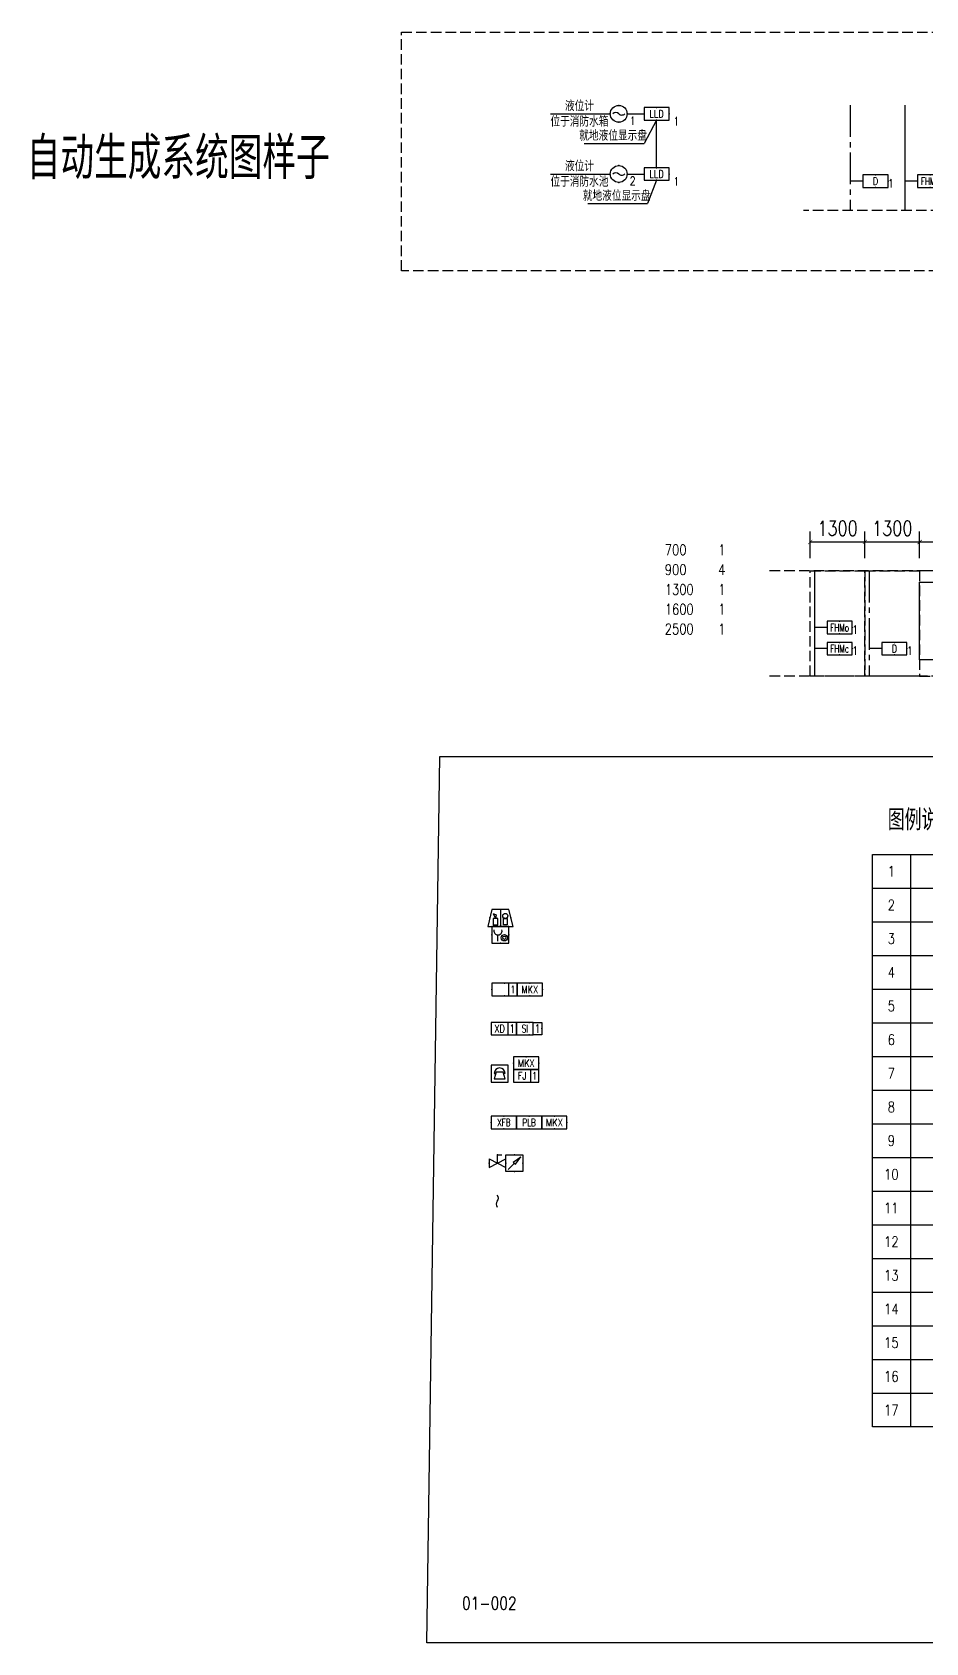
# Model space of a CAD drawing. Header units: millimetres. Extents: x -2817 to 60799, y 5022 to 43285.
# Drawn here: x -2817 to 18412, y 5022 to 43285 of the extents above; entities that cross this region are included whole.
import ezdxf
from ezdxf.enums import TextEntityAlignment as Align
from ezdxf.lldxf.tags import DXFTag

# ---------------------------------------------------------------- set-up
doc = ezdxf.new("R2010")
doc.units = ezdxf.units.MM
doc.header["$LTSCALE"] = 1000
doc.linetypes.add('CENTER2', pattern=[1.125, 0.75, -0.125, 0.125, -0.125])
doc.linetypes.add('DASH', pattern=[0.35, 0.25, -0.1])
for name, color, linetype in [('E-EQUIP', 4, 'Continuous'), ('E-SYST', 7, 'Continuous'), ('FA-防火分区', 3, 'Continuous')]:
    doc.layers.add(name, color=color, linetype=linetype)
doc.styles.add('E-TEXT', font='romans.shx', dxfattribs={"width": 0.8, "bigfont": 'hztxt.shx'})
doc.styles.get("Standard").update_dxf_attribs({"font": 'tjromans.shx', "width": 0.8, "bigfont": 'tj-hztxt.shx'})
tags = doc.linetypes.add('TJAD_FA_L', pattern='A,0.75,-0.05,["L",Standard,S=0.2,R=0,X=0,Y=-0.1],-0.175', length=0.975).pattern_tags.tags
tags[6] = DXFTag(74, 10)
doc.dimstyles.get("Standard").update_dxf_attribs({"dimscale": 100, "dimtxt": 3.5, "dimasz": 1, "dimexe": 2.5, "dimexo": 3, "dimgap": 1.5, "dimtad": 1, "dimdec": 0, "dimzin": 0, "dimdsep": 46, "dimtxsty": 'Standard', "dimblk": 'ARCHTICK', "dimcen": 0.09, "dimadec": 0, "dimazin": 0, "dimtfac": 1, "dimtdec": 0, "dimtix": 1, "dimtmove": 2, "dimatfit": 3, "dimfxl": 0, "dimtolj": 1, "dimtzin": 0, "dimarcsym": 0})

# ---------------------------------------------------------------- blocks, each defined once
blk = doc.blocks.new('E-ANNO-连续符号')
at = {"color": 6}
for centre, start, end in [((-0.71, 0.71), 315, 45), ((0.71, -0.71), 135, 225)]:
    blk.add_arc(centre, 1, start, end, dxfattribs=at)
blk = doc.blocks.new('FA-37-区域显示器')
blk.add_lwpolyline([(-3, 0), (3, 0), (3, 3), (-3, 3)], close=True)
for p in [(-3, 1.5), (0, 3), (0, 0), (3, 1.5)]:
    blk.add_point(p)
at = {"color": 6, "insert": (0, 1.5), "char_height": 1.8, "width": 6, "attachment_point": 5, "line_spacing_factor": 0.6, "style": 'E-TEXT'}
blk.add_mtext('D', dxfattribs=at)
blk = doc.blocks.new('FA-38-常闭防火门监控模块')
blk.add_lwpolyline([(-3, 0), (3, 0), (3, 3), (-3, 3)], close=True)
for p in [(-3, 1.5), (0, 3), (0, 0), (3, 1.5)]:
    blk.add_point(p)
at = {"color": 6, "insert": (0, 1.5), "char_height": 1.8, "width": 6, "attachment_point": 5, "line_spacing_factor": 0.6, "style": 'E-TEXT'}
blk.add_mtext('{\\W0.7;FHMc}', dxfattribs=at)
blk = doc.blocks.new('_ArchTick')
at = {"color": 0, "linetype": 'ByBlock', "const_width": 0.15}
blk.add_lwpolyline([(-0.5, -0.5), (0.5, 0.5)], dxfattribs=at)
blk = doc.blocks.new('*D64')
at = {"layer": 'Defpoints', "color": 0, "transparency": 16777216}
for p in [(-114710, 123118), (-116010, 122434), (-114710, 122434)]:
    blk.add_point(p, dxfattribs=at)
at = {"layer": 'E-EQUIP', "color": 0, "linetype": 'Continuous', "lineweight": -2, "transparency": 16777216}
for p, q in [((-116010, 122734), (-116010, 123368)), ((-114710, 122734), (-114710, 123368)), ((-116010, 123118), (-114710, 123118))]:
    blk.add_line(p, q, dxfattribs=at)
at = {"layer": 'E-EQUIP', "color": 0, "lineweight": -2, "transparency": 16777216, "xscale": 100, "yscale": 100, "zscale": 100, "rotation": 180}
blk.add_blockref('_ArchTick', (-116010, 123118), dxfattribs=at)
at = {"layer": 'E-EQUIP', "color": 0, "lineweight": -2, "transparency": 16777216, "xscale": 100, "yscale": 100, "zscale": 100}
blk.add_blockref('_ArchTick', (-114710, 123118), dxfattribs=at)
at = {"layer": 'E-EQUIP', "transparency": 16777216, "insert": (-115360, 123443), "char_height": 350, "attachment_point": 5}
blk.add_mtext('\\A1;1300', dxfattribs=at)
blk = doc.blocks.new('*D135')
at = {"layer": 'Defpoints', "color": 0, "transparency": 16777216}
for p in [(18265, 31174), (16965, 30490), (18265, 30490)]:
    blk.add_point(p, dxfattribs=at)
at = {"layer": 'E-EQUIP', "color": 0, "linetype": 'Continuous', "lineweight": -2, "transparency": 16777216}
for p, q in [((16965, 30790), (16965, 31424)), ((18265, 30790), (18265, 31424)), ((16965, 31174), (18265, 31174))]:
    blk.add_line(p, q, dxfattribs=at)
at = {"layer": 'E-EQUIP', "color": 0, "lineweight": -2, "transparency": 16777216, "xscale": 100, "yscale": 100, "zscale": 100, "rotation": 180}
blk.add_blockref('_ArchTick', (16965, 31174), dxfattribs=at)
at = {"layer": 'E-EQUIP', "color": 0, "lineweight": -2, "transparency": 16777216, "xscale": 100, "yscale": 100, "zscale": 100}
blk.add_blockref('_ArchTick', (18265, 31174), dxfattribs=at)
at = {"layer": 'E-EQUIP', "transparency": 16777216, "insert": (17615, 31499), "char_height": 350, "attachment_point": 5}
blk.add_mtext('\\A1;1300', dxfattribs=at)
blk = doc.blocks.new('*D65')
at = {"layer": 'Defpoints', "color": 0, "transparency": 16777216}
for p in [(-110910, 123118), (-113410, 122434), (-110910, 122434)]:
    blk.add_point(p, dxfattribs=at)
at = {"layer": 'E-EQUIP', "color": 0, "linetype": 'Continuous', "lineweight": -2, "transparency": 16777216}
for p, q in [((-113410, 122734), (-113410, 123368)), ((-110910, 122734), (-110910, 123368)), ((-113410, 123118), (-110910, 123118))]:
    blk.add_line(p, q, dxfattribs=at)
at = {"layer": 'E-EQUIP', "color": 0, "lineweight": -2, "transparency": 16777216, "xscale": 100, "yscale": 100, "zscale": 100, "rotation": 180}
blk.add_blockref('_ArchTick', (-113410, 123118), dxfattribs=at)
at = {"layer": 'E-EQUIP', "color": 0, "lineweight": -2, "transparency": 16777216, "xscale": 100, "yscale": 100, "zscale": 100}
blk.add_blockref('_ArchTick', (-110910, 123118), dxfattribs=at)
at = {"layer": 'E-EQUIP', "transparency": 16777216, "insert": (-112160, 123443), "char_height": 350, "attachment_point": 5}
blk.add_mtext('\\A1;2500', dxfattribs=at)
blk = doc.blocks.new('FA-35-就地液位显示盘')
blk.add_lwpolyline([(-3, 0), (3, 0), (3, 3), (-3, 3)], close=True)
for p in [(-3, 1.5), (0, 3), (3, 1.5), (0, 0)]:
    blk.add_point(p)
at = {"color": 6, "insert": (0, 1.5), "char_height": 1.8, "width": 6, "attachment_point": 5, "line_spacing_factor": 0.6, "style": 'E-TEXT'}
blk.add_mtext('LLD', dxfattribs=at)
blk = doc.blocks.new('FA-36-液位计')
blk.add_circle((0, 0), 2)
at = {"color": 6}
for centre, start, end in [((-0.71, -0.71), 45, 135), ((0.71, 0.71), 225, 315)]:
    blk.add_arc(centre, 1, start, end, dxfattribs=at)
for p in [(0, 2), (-2, 0), (0, -2), (2, 0)]:
    blk.add_point(p)
blk = doc.blocks.new('FA-18-信号阀')
for p, q in [((-2, -1), (2, 1)), ((-2, 1), (2, -1)), ((-2, 1), (-2, -1)), ((0, 0), (0, 2)), ((0, 2), (1, 2)), ((2, -1), (2, 1))]:
    blk.add_line(p, q)
for p in [(0, 2), (-2, 0), (2, 0)]:
    blk.add_point(p)
blk = doc.blocks.new('FA-17-水流指示器')
h = blk.add_hatch()
h.set_pattern_fill('ANGLE', color=6)
h.set_pattern_definition([(0, (0, 0), (0, 6.985), [5.08, -1.905]), (90, (0, 0), (-6.985, 4e-16), [5.08, -1.905])])
h.paths.add_polyline_path([(1.5, 1.5), (-0.26, 0.26), (0.26, -0.26)])
at = {"color": 6}
for p, q in [((-0.26, 0.26), (1.5, 1.5)), ((-0.26, 0.26), (0.26, -0.26)), ((0.26, -0.26), (1.5, 1.5)), ((-1.5, -1.5), (0, 0))]:
    blk.add_line(p, q, dxfattribs=at)
blk.add_lwpolyline([(-2, 2), (2, 2), (2, -2), (-2, -2)], close=True)
for p in [(-2, 0), (0, 2), (2, 0), (0, -2)]:
    blk.add_point(p)
blk = doc.blocks.new('FA-02-带消防电话插孔的手动报警按钮')
at = {"color": 6}
blk.add_line((-0.58, 0.47), (-0.58, 1.97), dxfattribs=at)
blk.add_lwpolyline([(-2, 0), (2, 0), (2, 4), (-2, 4)], close=True)
for radius in [0.748, 0.374]:
    blk.add_circle((0.94, 1.29), radius, dxfattribs=at)
blk.add_arc((-0.58, 2.94), 0.974, 166.735, 13.265, dxfattribs=at)
for p in [(0, 4), (-2, 2), (0, 0), (2, 2)]:
    blk.add_point(p)
blk = doc.blocks.new('FA-04-声光警报器')
at = {"color": 6}
for p, q in [((0, 4), (0, 0)), ((-1.73, 3.08), (-0.99, 2.74)), ((-1.73, 3.08), (-1.17, 1.88)), ((-0.99, 2.74), (-1.17, 1.88))]:
    blk.add_line(p, q, dxfattribs=at)
blk.add_lwpolyline([(-3, 0), (3, 0), (2, 4), (-2, 4)], close=True)
for points in [[(-1.71, 1.88), (-1.71, 0.36), (-0.63, 0.36), (-0.63, 1.88)], [(1.61, 1.88), (1.61, 0.36), (0.73, 0.36), (0.73, 1.88)]]:
    blk.add_lwpolyline(points, close=True, dxfattribs=at)
blk.add_circle((1.17, 2.48), 0.6, dxfattribs=at)
for p in [(0, 4), (-2.5, 2), (0, 0), (2.5, 2)]:
    blk.add_point(p)
blk = doc.blocks.new('FA-模块箱')
blk.add_lwpolyline([(-3, 0), (3, 0), (3, 3), (-3, 3)], close=True)
for p in [(-3, 1.5), (0, 3), (3, 1.5), (0, 0)]:
    blk.add_point(p)
at = {"color": 6, "insert": (0, 1.5), "char_height": 1.8, "width": 6, "attachment_point": 5, "line_spacing_factor": 0.6, "style": 'E-TEXT'}
blk.add_mtext('MKX', dxfattribs=at)
blk = doc.blocks.new('FA-03-火灾报警电话机')
at = {"color": 6}
for p, q in [((-0.8, 2.4), (-1.32, 0.8)), ((-1.32, 0.8), (1.32, 0.8)), ((-1.28, 2.08), (-0.904, 2.08)), ((0.8, 2.4), (-0.8, 2.4)), ((1.32, 0.8), (0.8, 2.4)), ((1.28, 2.08), (0.904, 2.08))]:
    blk.add_line(p, q, dxfattribs=at)
blk.add_lwpolyline([(-2, 0), (2, 0), (2, 4), (-2, 4)], close=True)
blk.add_arc((0, 2.08), 1.28, 0, 180, dxfattribs=at)
at = {"layer": 'Defpoints'}
for p in [(0, 4), (-2, 2), (0, 0), (2, 2)]:
    blk.add_point(p, dxfattribs=at)
blk = doc.blocks.new('FA-29-消防泵控制箱')
blk.add_lwpolyline([(-3, 0), (3, 0), (3, 3), (-3, 3)], close=True)
for p in [(-3, 1.5), (0, 3), (0, 0), (3, 1.5)]:
    blk.add_point(p)
at = {"color": 6, "insert": (0, 1.51), "char_height": 1.8, "width": 6, "attachment_point": 5, "style": 'E-TEXT'}
blk.add_mtext('{\\W0.7;XFB}', dxfattribs=at)
blk = doc.blocks.new('FA-30-喷淋泵控制箱')
blk.add_lwpolyline([(-3, 0), (3, 0), (3, 3), (-3, 3)], close=True)
for p in [(-3, 1.5), (0, 3), (0, 0), (3, 1.5)]:
    blk.add_point(p)
at = {"color": 6, "insert": (0, 1.5), "char_height": 1.8, "width": 6, "attachment_point": 5, "style": 'E-TEXT'}
blk.add_mtext('\\W0.7000;PLB', dxfattribs=at)
blk = doc.blocks.new('FA-01-接线端子箱')
for p, q in [((3, 3), (1, 3)), ((1, 0), (3, 0)), ((3, 0), (3, 3))]:
    blk.add_line(p, q)
blk.add_lwpolyline([(-3, 0), (1, 0), (1, 3), (-3, 3)], close=True)
at = {"color": 6, "insert": (-1, 1.5), "char_height": 1.8, "width": 2.412, "attachment_point": 5, "style": 'E-TEXT'}
blk.add_mtext('\\W0.8000;XD', dxfattribs=at)
at = {"color": 6, "style": 'E-TEXT', "width": 0.8}
blk.add_attdef('N', text='', height=1.8, dxfattribs=at).set_placement((2, 1.5), align=Align.MIDDLE_CENTER)
blk = doc.blocks.new('FA-总线短路隔离器')
for p, q in [((1, 3), (3, 3)), ((3, 0), (1, 0)), ((3, 3), (3, 0))]:
    blk.add_line(p, q)
blk.add_lwpolyline([(-3, 0), (1, 0), (1, 3), (-3, 3)], close=True)
for p in [(-3, 1.5), (0, 3), (0, 0), (3, 1.5)]:
    blk.add_point(p)
at = {"color": 6, "insert": (-1, 1.5), "char_height": 1.8, "width": 4, "attachment_point": 5, "line_spacing_factor": 0.6, "style": 'E-TEXT'}
blk.add_mtext('{\\W0.7;SI}', dxfattribs=at)
at = {"color": 6, "style": 'E-TEXT', "width": 0.8}
blk.add_attdef('N', text='', height=1.8, dxfattribs=at).set_placement((2, 1.5), align=Align.MIDDLE_CENTER)
blk = doc.blocks.new('FA-39-常开防火门监控模块')
blk.add_lwpolyline([(-3, 0), (3, 0), (3, 3), (-3, 3)], close=True)
for p in [(-3, 1.5), (0, 3), (0, 0), (3, 1.5)]:
    blk.add_point(p)
at = {"color": 6, "insert": (0, 1.5), "char_height": 1.8, "width": 6, "attachment_point": 5, "line_spacing_factor": 0.6, "style": 'E-TEXT'}
blk.add_mtext('{\\W0.7;FHMo}', dxfattribs=at)
blk = doc.blocks.new('FA-34-消防风机控制箱')
blk.add_line((1, 3), (1, 0))
blk.add_lwpolyline([(-3, 0), (3, 0), (3, 3), (-3, 3)], close=True)
at = {"color": 6, "insert": (-1, 1.5), "char_height": 1.8, "width": 4, "attachment_point": 5, "style": 'E-TEXT'}
blk.add_mtext('FJ', dxfattribs=at)
at = {"color": 6, "style": 'E-TEXT', "width": 0.8}
blk.add_attdef('N', text='', height=1.8, dxfattribs=at).set_placement((2, 1.5), align=Align.MIDDLE_CENTER)
blk = doc.blocks.new('FA-28-非消防配电箱')
blk.add_line((1, 0), (1, 3))
blk.add_lwpolyline([(-3, 0), (3, 0), (3, 3), (-3, 3)], close=True)
for p in [(-3, 1.5), (0, 3), (0, 0), (3, 1.5)]:
    blk.add_point(p)
at = {"color": 6, "style": 'E-TEXT', "width": 0.8}
blk.add_attdef('N', text='', height=1.8, dxfattribs=at).set_placement((2, 1.5), align=Align.MIDDLE_CENTER)

msp = doc.modelspace()

# ---------------------------------------------------------------- linework, layer by layer
at = {"layer": 'Defpoints', "color": 8, "linetype": 'DASH'}
for points in [[(15665, 30489.9), (16965, 30489.9), (16965, 27989.9), (15665, 27989.9)], [(16965, 30489.9), (18265, 30489.9), (18265, 27989.9), (16965, 27989.9)], [(18265, 27989.9), (20765, 27989.9), (20765, 30489.9), (18265, 30489.9)]]:
    msp.add_lwpolyline(points, close=True, dxfattribs=at)
at = {"layer": 'E-EQUIP'}
msp.add_lwpolyline([(18265, 30219.8), (20338.4, 30219.8), (20338.4, 28372.3), (18265, 28372.3)], close=True, dxfattribs=at)
at = {"layer": 'E-SYST', "color": 6}
for p, q in [((9499.5, 41345), (10917.2, 41345)), ((12017.2, 41195), (11717.2, 40640.7)), ((10299.5, 40640.7), (11717.2, 40640.7)), ((9499.5, 39916.2), (10917.2, 39916.2)), ((12017.2, 39766.2), (11802.3, 39211.9)), ((10384.5, 39211.9), (11802.3, 39211.9))]:
    msp.add_line(p, q, dxfattribs=at)
at = {"layer": 'E-SYST', "color": 11}
for p, q in [((11317.2, 41345), (11717.2, 41345)), ((11317.2, 39916.2), (11717.2, 39916.2))]:
    msp.add_line(p, q, dxfattribs=at)
at = {"layer": 'E-SYST', "color": 161, "linetype": 'CENTER2'}
for p, q in [((16615.7, 41549.4), (16615.7, 39049.4)), ((16915.7, 39745.1), (16615.7, 39745.1)), ((17065, 30489.9), (17065, 27989.9)), ((17365, 28639.9), (17065, 28639.9))]:
    msp.add_line(p, q, dxfattribs=at)
at = {"layer": 'E-SYST', "color": 1}
for p, q in [((17915.7, 41549.4), (17915.7, 39049.4)), ((18215.7, 39745.1), (17915.7, 39745.1)), ((15765, 30489.9), (15765, 27989.9)), ((16065, 29139.9), (15765, 29139.9)), ((16065, 28639.9), (15765, 28639.9))]:
    msp.add_line(p, q, dxfattribs=at)
at = {"layer": 'E-SYST', "color": 1, "linetype": 'TJAD_FA_L'}
msp.add_line((12017.2, 40066.2), (12017.2, 41195), dxfattribs=at)
at = {"layer": 'E-SYST', "color": 8, "linetype": 'DASH'}
for p, q in [((52380.2, 39049.4), (15506.8, 39049.4)), ((59750.7, 30489.9), (14656.2, 30489.9)), ((59750.7, 27989.9), (14656.2, 27989.9))]:
    msp.add_line(p, q, dxfattribs=at)
at = {"layer": 'E-SYST'}
for p, q in [((17142.9, 10150.6), (17142.9, 23750.6)), ((17142.9, 23750.6), (25114.5, 23750.6)), ((18050.4, 23750.6), (18050.4, 10150.6)), ((17142.9, 22950.6), (25114.5, 22950.6)), ((17142.9, 22150.6), (25114.5, 22150.6)), ((17142.9, 21350.6), (25114.5, 21350.6)), ((17142.9, 20550.6), (25114.5, 20550.6)), ((17142.9, 19750.6), (25114.5, 19750.6)), ((17142.9, 18950.6), (25114.5, 18950.6)), ((17142.9, 18150.6), (25114.5, 18150.6)), ((17142.9, 17350.6), (25114.5, 17350.6)), ((17142.9, 16550.6), (25114.5, 16550.6)), ((17142.9, 15750.6), (25114.5, 15750.6)), ((17142.9, 14950.6), (25114.5, 14950.6)), ((17142.9, 14150.6), (25114.5, 14150.6)), ((17142.9, 13350.6), (25114.5, 13350.6)), ((17142.9, 12550.6), (25114.5, 12550.6)), ((17142.9, 11750.6), (25114.5, 11750.6)), ((17142.9, 10950.6), (25114.5, 10950.6)), ((25114.5, 10150.6), (17142.9, 10150.6))]:
    msp.add_line(p, q, dxfattribs=at)
at = {"layer": 'E-SYST', "color": 8, "linetype": 'DASH'}
msp.add_lwpolyline([(5953, 43284.7), (54782.5, 43284.7), (54782.5, 37616.7), (5953, 37616.7)], close=True, dxfattribs=at)
at = {"layer": 'FA-防火分区'}
msp.add_lwpolyline([(6863.2, 26079.6), (60799.1, 26079.6), (60799.1, 5022.1), (6556.3, 5022.1)], close=True, dxfattribs=at)

# ---------------------------------------------------------------- block references
at = {"layer": 'E-EQUIP', "xscale": 100, "yscale": 100, "zscale": 100}
for name, p in [('FA-36-液位计', (11117.2, 41345)), ('FA-35-就地液位显示盘', (12017.2, 41195)), ('FA-36-液位计', (11117.2, 39916.2)), ('FA-35-就地液位显示盘', (12017.2, 39766.2)), ('FA-37-区域显示器', (17215.7, 39595.1)), ('FA-38-常闭防火门监控模块', (18515.7, 39595.1)), ('FA-39-常开防火门监控模块', (16365, 28989.9)), ('FA-38-常闭防火门监控模块', (16365, 28489.9)), ('FA-37-区域显示器', (17665, 28489.9)), ('FA-04-声光警报器', (8305.5, 22042.1)), ('FA-02-带消防电话插孔的手动报警按钮', (8305.5, 21642.1)), ('FA-模块箱', (9005.5, 20391.7)), ('FA-模块箱', (8920, 18641.3)), ('FA-03-火灾报警电话机', (8287.5, 18341.7)), ('FA-29-消防泵控制箱', (8387.5, 17232.2)), ('FA-30-喷淋泵控制箱', (8987.5, 17232.2)), ('FA-模块箱', (9587.5, 17232.2)), ('FA-18-信号阀', (8237.6, 16417.5)), ('FA-17-水流指示器', (8637.6, 16417.5)), ('E-ANNO-连续符号', (8231.8, 15516))]:
    msp.add_blockref(name, p, dxfattribs=at)
for name, p in [('FA-28-非消防配电箱', (8405.5, 20391.7)), ('FA-34-消防风机控制箱', (8920, 18341.3))]:
    msp.add_blockref(name, p, dxfattribs=at).add_auto_attribs({'N': '1'})
at = {"layer": 'E-EQUIP'}
ref = msp.add_blockref('FA-01-接线端子箱', (8387.5, 19462.1), dxfattribs=dict(at, xscale=100, yscale=100, zscale=100))
ref.add_attrib('N', '1', dxfattribs={"layer": '0', "color": 6, "height": 200, "style": 'E-TEXT', "width": 0.8}).set_placement((8587.5, 19612.1), align=Align.MIDDLE_CENTER)
ref = msp.add_blockref('FA-总线短路隔离器', (8987.5, 19462.2), dxfattribs=dict(at, xscale=100, yscale=100, zscale=100))
ref.add_attrib('N', '1', dxfattribs={"layer": '0', "color": 6, "height": 200, "style": 'E-TEXT', "width": 0.8}).set_placement((9187.5, 19612.2), align=Align.MIDDLE_CENTER)

# ---------------------------------------------------------------- texts
at = {"layer": 'E-EQUIP', "width": 0.8}
for s, p in [('700', (12212.2, 30863.6)), ('1', (13480.5, 30863.6)), ('900', (12212.2, 30392.7)), ('4', (13480.5, 30392.7)), ('1300', (12212.2, 29921.8)), ('1', (13480.5, 29921.8)), ('1600', (12212.2, 29450.9)), ('1', (13480.5, 29450.9)), ('2500', (12212.2, 28980)), ('1', (13480.5, 28980))]:
    msp.add_text(s, height=250, dxfattribs=at).set_placement(p)
at = {"layer": 'E-SYST', "color": 6, "style": 'E-TEXT', "width": 0.8}
for s, height, p in [('液位计', 250, (10183.7, 41411.1)), ('位于消防水箱', 250, (10183.7, 41040.9)), ('就地液位显示盘', 250, (10983.7, 40706.8)), ('自动生成系统图样子', 1000, (652.2, 39793.6)), ('液位计', 250, (10183.7, 39982.3)), ('位于消防水池', 250, (10183.7, 39612.1)), ('就地液位显示盘', 250, (11068.8, 39278))]:
    msp.add_text(s, height=height, dxfattribs=at).set_placement(p, align=Align.CENTER)
for s, p in [('1', (11379.7, 41082.5)), ('1', (12417.2, 41070.6)), ('2', (11379.7, 39653.7)), ('1', (12417.2, 39641.8))]:
    msp.add_text(s, height=200, dxfattribs=at).set_placement(p)
for p in [(17515.7, 39595.1), (16665, 28989.9), (16665, 28489.9), (17965, 28489.9)]:
    msp.add_text('1', height=200, rotation=0, dxfattribs=at).set_placement(p)
at = {"layer": 'E-SYST', "style": 'E-TEXT', "width": 0.8}
msp.add_text('图例说明:', height=500, rotation=0, dxfattribs=at).set_placement((17509.2, 24321.7))
for s, p in [('1', (17592.9, 23350.6)), ('2', (17592.9, 22550.6)), ('3', (17592.9, 21750.6)), ('4', (17592.9, 20950.6)), ('5', (17592.9, 20150.6)), ('6', (17592.9, 19350.6)), ('7', (17592.9, 18550.6)), ('8', (17592.9, 17750.6)), ('9', (17592.9, 16950.6)), ('10', (17592.9, 16150.6)), ('11', (17592.9, 15350.6)), ('12', (17592.9, 14550.6)), ('13', (17592.9, 13750.6)), ('14', (17592.9, 12950.6)), ('15', (17592.9, 12150.6)), ('16', (17592.9, 11350.6)), ('17', (17592.9, 10550.6))]:
    msp.add_text(s, height=250, rotation=0, dxfattribs=at).set_placement(p, align=Align.MIDDLE)
at = {"layer": 'FA-防火分区', "width": 0.8}
msp.add_text('01-002', height=300, dxfattribs=at).set_placement((7394.4, 5812.7))

# ---------------------------------------------------------------- dimensions: what is measured, and where the dimension line sits
at = {"layer": 'E-EQUIP'}
for base, p1, p2, override, picture, middle in [((16965, 31173.9), (15665, 30489.9), (16965, 30489.9), {"dimclrt": 256, "dimfxl": 250, "dimtfill": 0, "dimtfillclr": 256}, '*D64', (16315, 31498.9)), ((20765, 31173.9), (18265, 30489.9), (20765, 30489.9), {"dimclrt": 256, "dimfxl": 250, "dimtfillclr": 256}, '*D65', (19515, 31498.9))]:
    dim = msp.add_linear_dim(base=base, p1=p1, p2=p2, dimstyle='Standard', override=override, dxfattribs=at)
    dim.commit()
    dim.dimension.update_dxf_attribs({"geometry": picture, "text_midpoint": middle, "insert": (131675, -91944.2)})
dim = msp.add_linear_dim(base=(18265, 31173.9), p1=(16965, 30489.9), p2=(18265, 30489.9), dimstyle='Standard', override={"dimclrt": 256, "dimfxl": 250, "dimtfillclr": 256}, dxfattribs=at)
dim.commit()
dim.dimension.update_dxf_attribs({"geometry": '*D135', "text_midpoint": (17615, 31498.9)})

doc.saveas('drawing.dxf')
